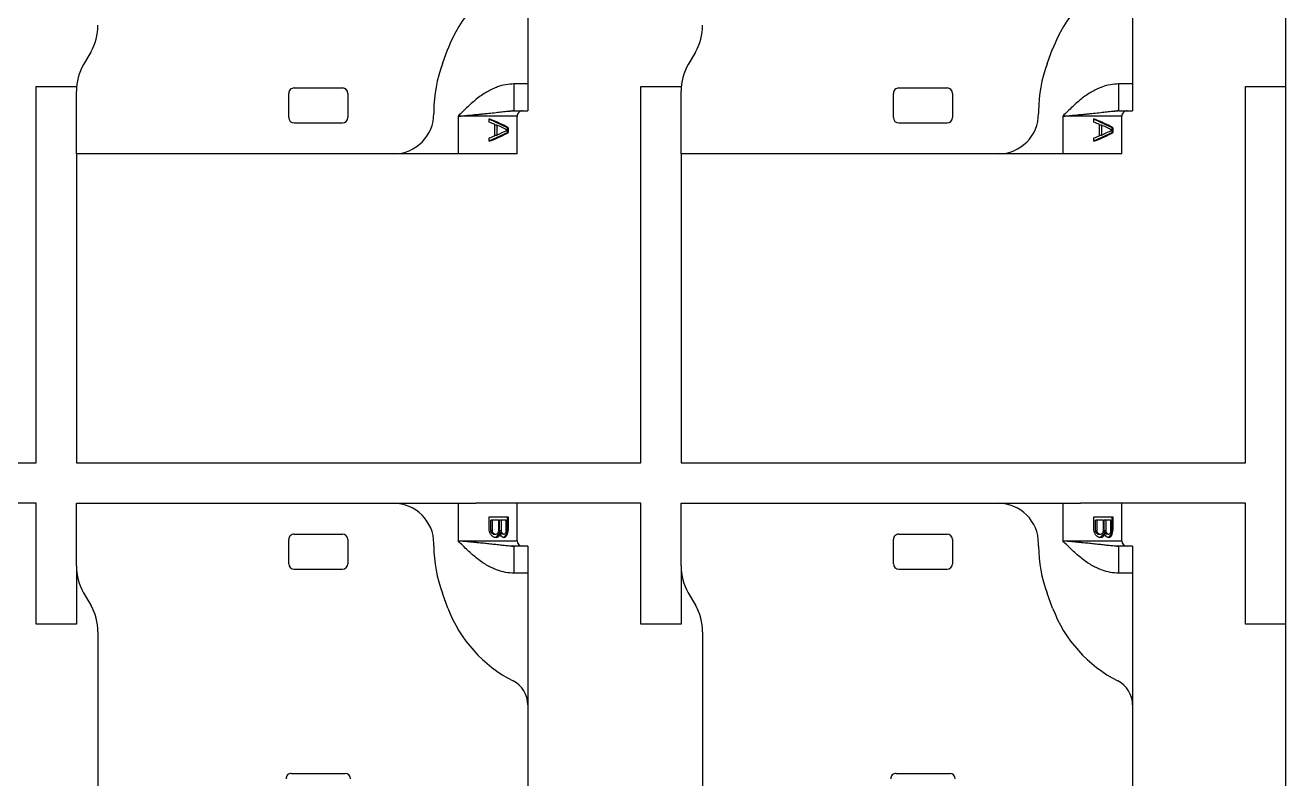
# Model space of a CAD drawing. Header units: millimetres. Extents: x 914 to 910632, y -176 to 682692.
# Drawn here: x 26673.7 to 27142.7, y 8096.4 to 8376.8 of the extents above; entities that cross this region are included whole.
import ezdxf

# ---------------------------------------------------------------- set-up
doc = ezdxf.new("R2010")
doc.units = ezdxf.units.MM
doc.layers.add('画图', color=3, linetype='Continuous', lineweight=30)

# ---------------------------------------------------------------- blocks, each defined once
blk = doc.blocks.new('SDHGSJH')
at = {"color": 7, "linetype": 'Continuous', "lineweight": 30}
for p, q in [((1128, 162.21), (1128, 47.21)), ((1345, 50.07), (1345, 139.35)), ((1570, 50.07), (1570, 139.35)), ((1185, 77.21), (1185, 112.21)), ((1410, 77.21), (1410, 112.21)), ((1273, 102.71), (1253, 102.71)), ((1498, 102.71), (1478, 102.71)), ((1185, 28.21), (1185, 77.21)), ((1410, 28.21), (1410, 77.21)), ((1128, 47.21), (1128, -152.79)), ((1128, 47.21), (1143, 47.21)), ((1143, 47.21), (1143, 2.21)), ((1353, 25.5), (1353, 47.21)), ((1353, 47.21), (1368, 47.21)), ((1368, 47.21), (1368, 2.21)), ((1578, 25.5), (1578, 47.21)), ((1578, 47.21), (1593, 47.21)), ((1593, 47.21), (1593, 2.21)), ((1214.75, 41.22), (1216.82, 35.7)), ((1350.32, 35.5), (1347.68, 40.07)), ((1439.75, 41.22), (1441.82, 35.7)), ((1575.32, 35.5), (1572.68, 40.07)), ((1185, 28.21), (1190.22, 28.21)), ((1185, 18.21), (1185, 28.21)), ((1190.22, 18.21), (1190.22, 28.21)), ((1410, 28.21), (1415.22, 28.21)), ((1410, 18.21), (1410, 28.21)), ((1415.22, 18.21), (1415.22, 28.21)), ((1252, 15.71), (1252, 24.71)), ((1272, 26.71), (1254, 26.71)), ((1274, 24.71), (1274, 15.71)), ((1353, 25.5), (1353, 2.21)), ((1477, 15.71), (1477, 24.71)), ((1497, 26.71), (1479, 26.71)), ((1499, 24.71), (1499, 15.71)), ((1578, 25.5), (1578, 2.21)), ((1185, 18.21), (1190.22, 18.21)), ((1189, 16.21), (1189, 2.21)), ((1190.22, 18.4), (1191.67, 18.15)), ((1193.22, 14.09), (1192.77, 13.25)), ((1193.22, 14.09), (1192.79, 14.09)), ((1193.82, 14.71), (1193.22, 14.09)), ((1193.82, 14.71), (1193.29, 14.71)), ((1193.68, 14.92), (1194.22, 14.92)), ((1194.24, 14.91), (1193.82, 14.71)), ((1195.37, 13.67), (1195.52, 14.09)), ((1196.23, 14.09), (1195.52, 14.09)), ((1196.23, 14.09), (1196.08, 13.67)), ((1196.83, 14.71), (1196.14, 14.71)), ((1196.83, 14.71), (1196.23, 14.09)), ((1196.61, 14.92), (1197.44, 14.92)), ((1197.28, 14.92), (1196.83, 14.71)), ((1211, 2.21), (1211, 16.21)), ((1220, 18.15), (1220, 17.21)), ((1410, 18.21), (1415.22, 18.21)), ((1414, 16.21), (1414, 2.21)), ((1415.22, 18.4), (1416.67, 18.15)), ((1418.22, 14.09), (1417.77, 13.25)), ((1418.22, 14.09), (1417.79, 14.09)), ((1418.82, 14.71), (1418.22, 14.09)), ((1418.82, 14.71), (1418.29, 14.71)), ((1418.68, 14.92), (1419.22, 14.92)), ((1419.24, 14.91), (1418.82, 14.71)), ((1420.37, 13.67), (1420.52, 14.09)), ((1421.23, 14.09), (1420.52, 14.09)), ((1421.23, 14.09), (1421.08, 13.67)), ((1421.83, 14.71), (1421.14, 14.71)), ((1421.83, 14.71), (1421.23, 14.09)), ((1421.61, 14.92), (1422.44, 14.92)), ((1422.28, 14.92), (1421.83, 14.71)), ((1436, 2.21), (1436, 16.21)), ((1445, 18.15), (1445, 17.21)), ((1192.32, 7.21), (1192.32, 12.21)), ((1192.62, 12.21), (1192.32, 12.21)), ((1192.77, 13.25), (1192.43, 13.25)), ((1192.77, 13.25), (1192.62, 12.21)), ((1192.62, 12.21), (1192.62, 7.21)), ((1193.04, 12.42), (1193.04, 8.46)), ((1194.08, 13.67), (1193.81, 13.67)), ((1194.08, 13.67), (1194.72, 13.67)), ((1194.5, 13.46), (1195.17, 13.46)), ((1194.72, 13.67), (1195.17, 13.46)), ((1194.78, 13.05), (1195.47, 13.05)), ((1194.93, 8.46), (1194.93, 12.42)), ((1194.93, 12.42), (1195.62, 12.42)), ((1195.17, 13.46), (1195.47, 13.05)), ((1195.37, 13.67), (1196.08, 13.67)), ((1195.47, 13.05), (1195.62, 12.42)), ((1195.62, 12.42), (1195.62, 8.46)), ((1195.82, 12.42), (1195.82, 8.46)), ((1197.27, 13.67), (1196.78, 13.67)), ((1197.88, 13.67), (1197.27, 13.67)), ((1197.78, 13.46), (1198.33, 13.46)), ((1197.88, 13.67), (1198.33, 13.46)), ((1198.13, 13.05), (1198.63, 13.05)), ((1198.3, 8.46), (1198.3, 12.42)), ((1198.3, 12.42), (1198.78, 12.42)), ((1198.33, 13.46), (1198.63, 13.05)), ((1198.63, 13.05), (1198.78, 12.42)), ((1198.78, 12.42), (1198.78, 8.46)), ((1199.39, 12.21), (1199.39, 7.21)), ((1272, 13.71), (1254, 13.71)), ((1417.32, 7.21), (1417.32, 12.21)), ((1417.62, 12.21), (1417.32, 12.21)), ((1417.77, 13.25), (1417.43, 13.25)), ((1417.77, 13.25), (1417.62, 12.21)), ((1417.62, 12.21), (1417.62, 7.21)), ((1418.04, 12.42), (1418.04, 8.46)), ((1419.08, 13.67), (1418.81, 13.67)), ((1419.08, 13.67), (1419.72, 13.67)), ((1419.5, 13.46), (1420.17, 13.46)), ((1419.72, 13.67), (1420.17, 13.46)), ((1419.78, 13.05), (1420.47, 13.05)), ((1419.93, 8.46), (1419.93, 12.42)), ((1419.93, 12.42), (1420.62, 12.42)), ((1420.17, 13.46), (1420.47, 13.05)), ((1420.37, 13.67), (1421.08, 13.67)), ((1420.47, 13.05), (1420.62, 12.42)), ((1420.62, 12.42), (1420.62, 8.46)), ((1420.82, 12.42), (1420.82, 8.46)), ((1422.27, 13.67), (1421.78, 13.67)), ((1422.88, 13.67), (1422.27, 13.67)), ((1422.78, 13.46), (1423.33, 13.46)), ((1422.88, 13.67), (1423.33, 13.46)), ((1423.13, 13.05), (1423.63, 13.05)), ((1423.3, 8.46), (1423.3, 12.42)), ((1423.3, 12.42), (1423.78, 12.42)), ((1423.33, 13.46), (1423.63, 13.05)), ((1423.63, 13.05), (1423.78, 12.42)), ((1423.78, 12.42), (1423.78, 8.46)), ((1424.39, 12.21), (1424.39, 7.21)), ((1497, 13.71), (1479, 13.71)), ((1199.39, 7.21), (1192.32, 7.21)), ((1193.04, 8.46), (1194.93, 8.46)), ((1194.93, 8.46), (1195.62, 8.46)), ((1195.82, 8.46), (1198.3, 8.46)), ((1198.3, 8.46), (1198.78, 8.46)), ((1424.39, 7.21), (1417.32, 7.21)), ((1418.04, 8.46), (1419.93, 8.46)), ((1419.93, 8.46), (1420.62, 8.46)), ((1420.82, 8.46), (1423.3, 8.46)), ((1423.3, 8.46), (1423.78, 8.46)), ((1143, 2.21), (1204.44, 2.21)), ((1211, 2.21), (1204.44, 2.21)), ((1235, 2.21), (1211, 2.21)), ((1353, 2.21), (1235, 2.21)), ((1368, 2.21), (1429.44, 2.21)), ((1436, 2.21), (1429.44, 2.21)), ((1460, 2.21), (1436, 2.21)), ((1578, 2.21), (1460, 2.21)), ((1593, 2.21), (1654.44, 2.21)), ((1143, -12.79), (1143, -152.79)), ((1353, -12.79), (1143, -12.79)), ((1353, -127.79), (1353, -12.79)), ((1578, -12.79), (1368, -12.79)), ((1368, -12.79), (1368, -152.79)), ((1578, -127.79), (1578, -12.79)), ((1803, -12.79), (1593, -12.79)), ((1593, -12.79), (1593, -152.79)), ((1189, -127.79), (1189, -141.79)), ((1189, -127.79), (1211, -127.79)), ((1211, -141.79), (1211, -127.79)), ((1211, -127.79), (1235, -127.79)), ((1235, -127.79), (1353, -127.79)), ((1353, -127.79), (1353, -151.07)), ((1414, -127.79), (1414, -141.79)), ((1414, -127.79), (1436, -127.79)), ((1436, -141.79), (1436, -127.79)), ((1436, -127.79), (1460, -127.79)), ((1460, -127.79), (1578, -127.79)), ((1578, -127.79), (1578, -151.07)), ((1192.32, -137.45), (1192.32, -135.79)), ((1192.32, -135.79), (1192.62, -135.79)), ((1199.39, -132.6), (1192.62, -135.79)), ((1192.62, -135.79), (1192.62, -137.45)), ((1196.61, -138.5), (1196.61, -134.75)), ((1197.27, -134.75), (1196.61, -134.75)), ((1197.27, -134.54), (1197.27, -138.7)), ((1199.39, -132.45), (1199.39, -133.7)), ((1417.32, -137.45), (1417.32, -135.79)), ((1417.32, -135.79), (1417.62, -135.79)), ((1424.39, -132.6), (1417.62, -135.79)), ((1417.62, -135.79), (1417.62, -137.45)), ((1421.61, -138.5), (1421.61, -134.75)), ((1422.27, -134.75), (1421.61, -134.75)), ((1422.27, -134.54), (1422.27, -138.7)), ((1424.39, -132.45), (1424.39, -133.7)), ((1192.62, -137.45), (1192.32, -137.45)), ((1192.62, -137.45), (1199.39, -140.65)), ((1196.61, -138.5), (1197.27, -138.5)), ((1199.39, -139.54), (1199.39, -140.79)), ((1272, -139.29), (1254, -139.29)), ((1417.62, -137.45), (1417.32, -137.45)), ((1417.62, -137.45), (1424.39, -140.65)), ((1421.61, -138.5), (1422.27, -138.5)), ((1424.39, -139.54), (1424.39, -140.79)), ((1497, -139.29), (1479, -139.29)), ((1190.22, -143.79), (1185, -143.79)), ((1185, -153.79), (1185, -143.79)), ((1191.67, -143.73), (1190.22, -143.98)), ((1190.22, -153.79), (1190.22, -143.79)), ((1191.62, -143.71), (1190.54, -143.77)), ((1220, -143.72), (1220, -142.79)), ((1252, -150.29), (1252, -141.29)), ((1274, -141.29), (1274, -150.29)), ((1415.22, -143.79), (1410, -143.79)), ((1410, -153.79), (1410, -143.79)), ((1416.67, -143.73), (1415.22, -143.98)), ((1415.22, -153.79), (1415.22, -143.79)), ((1416.62, -143.71), (1415.54, -143.77)), ((1445, -143.72), (1445, -142.79)), ((1477, -150.29), (1477, -141.29)), ((1499, -141.29), (1499, -150.29)), ((1143, -152.79), (1128, -152.79)), ((1128, -152.79), (1128, -267.79)), ((1185, -153.79), (1190.22, -153.79)), ((1185, -202.79), (1185, -153.79)), ((1272, -152.29), (1254, -152.29)), ((1368, -152.79), (1353, -152.79)), ((1410, -153.79), (1415.22, -153.79)), ((1410, -202.79), (1410, -153.79)), ((1497, -152.29), (1479, -152.29)), ((1593, -152.79), (1578, -152.79)), ((1216.82, -161.28), (1214.75, -166.8)), ((1347.68, -165.65), (1350.32, -161.07)), ((1441.82, -161.28), (1439.75, -166.8)), ((1572.68, -165.65), (1575.32, -161.07))]:
    blk.add_line(p, q, dxfattribs=at)
at = {"color": 8, "linetype": 'Continuous', "lineweight": 30}
for p, q in [((1211, 16.21), (1189, 16.21)), ((1436, 16.21), (1414, 16.21)), ((1189, -141.79), (1211, -141.79)), ((1190.55, -143.77), (1191.73, -143.72)), ((1414, -141.79), (1436, -141.79)), ((1415.22, -143.79), (1416.73, -143.72))]:
    blk.add_line(p, q, dxfattribs=at)
at = {"color": 7, "linetype": 'Continuous', "lineweight": 30}
for centre, radius, start, end in [((1253, 104.71), 2, 180, 270), ((1273, 104.71), 2, 270, 0), ((1478, 104.71), 2, 180, 270), ((1498, 104.71), 2, 270, 0), ((1195, 77.21), 10, 180, 243.1813), ((1420, 77.21), 10, 180, 243.1813), ((1167.93, 23.67), 50, 20.556, 63.1813), ((1392.93, 23.67), 50, 20.556, 63.1813), ((1365, 50.07), 20, 180, 210), ((1590, 50.07), 20, 180, 210), ((1170, 18.15), 50, 0, 20.556), ((1333, 25.5), 20, 0, 30), ((1395, 18.15), 50, 0, 20.556), ((1558, 25.5), 20, 0, 30), ((1254, 24.71), 2, 90, 180), ((1272, 24.71), 2, 0, 90), ((1479, 24.71), 2, 90, 180), ((1497, 24.71), 2, 0, 90), ((1187, 16.21), 2, 0, 90), ((1235, 17.21), 15, 180, 270), ((1254, 15.71), 2, 180, 270), ((1272, 15.71), 2, 270, 0), ((1412, 16.21), 2, 0, 90), ((1460, 17.21), 15, 180, 270), ((1479, 15.71), 2, 180, 270), ((1497, 15.71), 2, 270, 0), ((1235, -142.79), 15, 90, 180), ((1460, -142.79), 15, 90, 180), ((1254, -141.29), 2, 90, 180), ((1272, -141.29), 2, 0, 90), ((1479, -141.29), 2, 90, 180), ((1497, -141.29), 2, 0, 90), ((1187, -141.79), 2, 270, 0), ((1170, -143.72), 50, 339.444, 0), ((1412, -141.79), 2, 270, 0), ((1395, -143.72), 50, 339.444, 0), ((1254, -150.29), 2, 180, 270), ((1272, -150.29), 2, 270, 0), ((1333, -151.07), 20, 330, 0), ((1479, -150.29), 2, 180, 270), ((1497, -150.29), 2, 270, 0), ((1558, -151.07), 20, 330, 0), ((1167.93, -149.24), 50, 296.8187, 339.444), ((1365, -175.65), 20, 150, 180), ((1392.93, -149.24), 50, 296.8187, 339.444), ((1590, -175.65), 20, 150, 180)]:
    blk.add_arc(centre, radius, start, end, dxfattribs=at)
for centre, major_axis, ratio, start_param, end_param in [((1211, 19.5), (-19.09, -27.72), 0.394462, 5.167401, 5.197033), ((1211, 17.13), (-21.33, -13.87), 0.388181, 5.400959, 5.440213), ((1211, 15.79), (-21.97, -5.34), 0.218533, 5.565909, 5.595193), ((1211, 14.33), (-21.97, 5.34), 0.218533, 0.756165, 0.785246), ((1211, 13.85), (-21.33, 13.87), 0.388181, 0.97948, 1.018189), ((1211, 13.46), (17.41, -42.73), 0.314774, 4.570346, 4.580018), ((1211, 14.01), (-21.33, -13.87), 0.388181, 5.206955, 5.245653), ((1211, 14.4), (-21.97, -5.34), 0.218533, 5.372125, 5.401189), ((1211, 15.79), (-21.97, 5.34), 0.218533, 0.959649, 0.988933), ((1211, 17.13), (-21.33, 13.87), 0.388181, 1.183167, 1.22242), ((1211, 19.5), (19.09, -27.72), 0.394462, 4.636825, 4.666457), ((1436, 19.5), (-19.09, -27.72), 0.394462, 5.167401, 5.197033), ((1436, 17.13), (-21.33, -13.87), 0.388181, 5.400959, 5.440213), ((1436, 15.79), (-21.97, -5.34), 0.218533, 5.565909, 5.595193), ((1436, 14.33), (-21.97, 5.34), 0.218533, 0.756165, 0.785246), ((1436, 13.85), (-21.33, 13.87), 0.388181, 0.97948, 1.018189), ((1436, 13.46), (17.41, -42.73), 0.314774, 4.570346, 4.580018), ((1436, 14.01), (-21.33, -13.87), 0.388181, 5.206955, 5.245653), ((1436, 14.4), (-21.97, -5.34), 0.218533, 5.372125, 5.401189), ((1436, 15.79), (-21.97, 5.34), 0.218533, 0.959649, 0.988933), ((1436, 17.13), (-21.33, 13.87), 0.388181, 1.183167, 1.22242), ((1436, 19.5), (19.09, -27.72), 0.394462, 4.636825, 4.666457), ((1211, 36.69), (-15.88, -107.68), 0.141419, 4.952593, 4.962513), ((1211, 23.36), (-16.43, -64.52), 0.226815, 4.930336, 4.940141), ((1211, 16.48), (-20.41, -19.81), 0.414084, 5.256307, 5.275871), ((1211, 14.47), (-21.97, -5.34), 0.218533, 5.556172, 5.585418), ((1211, 13.01), (-21.97, 5.34), 0.218533, 0.746457, 0.775559), ((1211, 12.11), (-20.41, 19.81), 0.414084, 1.10467, 1.12404), ((1211, 10.23), (16.43, -64.52), 0.226815, 4.611168, 4.620846), ((1211, 10.86), (-16.43, -64.52), 0.226815, 4.736221, 4.745896), ((1211, 12.32), (-20.41, -19.81), 0.414084, 5.062395, 5.081756), ((1211, 13.08), (-21.97, -5.34), 0.218533, 5.362425, 5.391506), ((1211, 14.47), (-21.97, 5.34), 0.218533, 0.949912, 0.979159), ((1211, 16.48), (-20.41, 19.81), 0.414084, 1.30827, 1.327833), ((1211, 23.36), (16.43, -64.52), 0.226815, 4.814961, 4.824766), ((1211, 36.69), (15.88, -107.68), 0.141419, 4.910897, 4.920817), ((1436, 36.69), (-15.88, -107.68), 0.141419, 4.952593, 4.962513), ((1436, 23.36), (-16.43, -64.52), 0.226815, 4.930336, 4.940141), ((1436, 16.48), (-20.41, -19.81), 0.414084, 5.256307, 5.275871), ((1436, 14.47), (-21.97, -5.34), 0.218533, 5.556172, 5.585418), ((1436, 13.01), (-21.97, 5.34), 0.218533, 0.746457, 0.775559), ((1436, 12.11), (-20.41, 19.81), 0.414084, 1.10467, 1.12404), ((1436, 10.23), (16.43, -64.52), 0.226815, 4.611168, 4.620846), ((1436, 10.86), (-16.43, -64.52), 0.226815, 4.736221, 4.745896), ((1436, 12.32), (-20.41, -19.81), 0.414084, 5.062395, 5.081756), ((1436, 13.08), (-21.97, -5.34), 0.218533, 5.362425, 5.391506), ((1436, 14.47), (-21.97, 5.34), 0.218533, 0.949912, 0.979159), ((1436, 16.48), (-20.41, 19.81), 0.414084, 1.30827, 1.327833), ((1436, 23.36), (16.43, -64.52), 0.226815, 4.814961, 4.824766), ((1436, 36.69), (15.88, -107.68), 0.141419, 4.910897, 4.920817), ((1211, -134.12), (-21.97, -5.46), 0.222648, 5.213182, 5.671735), ((1211, -135.27), (-21.97, -5.34), 0.218533, 5.372125, 5.634447), ((1211, -135.34), (-21.97, -5.34), 0.218533, 5.215446, 5.333273), ((1436, -134.12), (-21.97, -5.46), 0.222648, 5.213182, 5.671735), ((1436, -135.27), (-21.97, -5.34), 0.218533, 5.372125, 5.634447), ((1436, -135.34), (-21.97, -5.34), 0.218533, 5.215446, 5.333273), ((1211, -139.12), (-21.97, 5.46), 0.222648, 0.611451, 1.070003), ((1211, -137.98), (-21.97, 5.34), 0.218533, 0.648739, 0.91106), ((1211, -137.91), (-21.97, 5.34), 0.218533, 0.949912, 1.067739), ((1436, -139.12), (-21.97, 5.46), 0.222648, 0.611451, 1.070003), ((1436, -137.98), (-21.97, 5.34), 0.218533, 0.648739, 0.91106), ((1436, -137.91), (-21.97, 5.34), 0.218533, 0.949912, 1.067739)]:
    blk.add_ellipse(centre, major_axis=major_axis, ratio=ratio, start_param=start_param, end_param=end_param, dxfattribs=at)
for points, knots in [([(1190.22, 28.21), (1191.24, 28.15), (1193.3, 28.04), (1195.92, 27.29), (1198.12, 26.4), (1199.95, 25.46), (1201.83, 24.3), (1203.73, 22.92), (1205.62, 21.37), (1207.42, 19.74), (1209.2, 18.01), (1210.38, 16.83), (1211, 16.21)], [0, 0, 0, 0, 0.124884, 0.249808, 0.329578, 0.412737, 0.499841, 0.598899, 0.69788, 0.796583, 0.89415, 1, 1, 1, 1]), ([(1415.22, 28.21), (1416.24, 28.15), (1418.3, 28.04), (1420.92, 27.29), (1423.12, 26.4), (1424.95, 25.46), (1426.83, 24.3), (1428.73, 22.92), (1430.62, 21.37), (1432.42, 19.74), (1434.2, 18.01), (1435.38, 16.83), (1436, 16.21)], [0, 0, 0, 0, 0.124884, 0.2498077, 0.3295782, 0.4127365, 0.4998447, 0.5989025, 0.6978838, 0.796583, 0.8941531, 1, 1, 1, 1]), ([(1190.22, 18.21), (1190.77, 18.19), (1191.9, 18.16), (1193.64, 17.97), (1195.45, 17.77), (1197.42, 17.54), (1199.13, 17.36), (1200.55, 17.21), (1201.57, 17.1), (1202.67, 16.99), (1203.87, 16.87), (1205.5, 16.72), (1207.87, 16.5), (1209.85, 16.32), (1211, 16.21)], [0, 0, 0, 0, 0.097751, 0.197306, 0.294101, 0.39116, 0.500035, 0.543944, 0.590907, 0.640917, 0.693979, 0.750087, 0.854593, 1, 1, 1, 1]), ([(1415.22, 18.21), (1415.77, 18.19), (1416.9, 18.16), (1418.64, 17.97), (1420.45, 17.77), (1422.42, 17.54), (1424.13, 17.36), (1425.55, 17.21), (1426.57, 17.1), (1427.67, 16.99), (1428.87, 16.87), (1430.5, 16.72), (1432.87, 16.5), (1434.85, 16.32), (1436, 16.21)], [0, 0, 0, 0, 0.097751, 0.19731, 0.294105, 0.391164, 0.500035, 0.543948, 0.590911, 0.640921, 0.693984, 0.750091, 0.854593, 1, 1, 1, 1]), ([(1190.22, -153.79), (1191.24, -153.73), (1193.3, -153.62), (1195.92, -152.87), (1198.12, -151.97), (1199.95, -151.03), (1201.83, -149.87), (1203.73, -148.5), (1205.62, -146.94), (1207.42, -145.31), (1209.2, -143.59), (1210.38, -142.4), (1211, -141.79)], [0, 0, 0, 0, 0.1248841, 0.2498078, 0.3295784, 0.4127367, 0.4998409, 0.5988987, 0.69788, 0.7965796, 0.8941497, 1, 1, 1, 1]), ([(1415.22, -153.79), (1416.24, -153.73), (1418.3, -153.62), (1420.92, -152.87), (1423.12, -151.97), (1424.95, -151.03), (1426.83, -149.87), (1428.73, -148.5), (1430.62, -146.94), (1432.42, -145.31), (1434.2, -143.59), (1435.38, -142.4), (1436, -141.79)], [0, 0, 0, 0, 0.124884, 0.2498077, 0.3295782, 0.4127364, 0.4998447, 0.5989024, 0.6978837, 0.7965797, 0.8941531, 1, 1, 1, 1])]:
    blk.add_open_spline(points, degree=3, knots=knots, dxfattribs=at)
at = {"color": 8, "linetype": 'Continuous', "lineweight": 30}
for points, knots in [([(1211, -141.79), (1210.38, -141.84), (1209.23, -141.95), (1207.64, -142.09), (1206.3, -142.22), (1204.95, -142.35), (1203.57, -142.48), (1202.12, -142.62), (1200.81, -142.76), (1199.03, -142.94), (1196.95, -143.17), (1194.56, -143.44), (1192.84, -143.65), (1191.87, -143.7), (1191.62, -143.71)], [0, 0, 0, 0, 0.084729, 0.158309, 0.220753, 0.272053, 0.347839, 0.418445, 0.483872, 0.544107, 0.690147, 0.816087, 0.952101, 1, 1, 1, 1]), ([(1436, -141.79), (1435.38, -141.84), (1434.23, -141.95), (1432.64, -142.09), (1431.3, -142.22), (1429.95, -142.35), (1428.57, -142.48), (1427.12, -142.62), (1425.81, -142.76), (1424.03, -142.94), (1421.95, -143.17), (1419.56, -143.44), (1417.84, -143.65), (1416.87, -143.7), (1416.62, -143.71)], [0, 0, 0, 0, 0.084723, 0.158303, 0.220748, 0.272047, 0.347834, 0.41844, 0.483867, 0.544107, 0.690142, 0.816087, 0.952097, 1, 1, 1, 1])]:
    blk.add_open_spline(points, degree=3, knots=knots, dxfattribs=at)

msp = doc.modelspace()

# ---------------------------------------------------------------- block references
at = {"layer": '画图', "color": 4, "lineweight": 30, "rotation": 180}
msp.add_blockref('SDHGSJH', (28270.737, 8201.125), dxfattribs=at)

doc.saveas('drawing.dxf')
